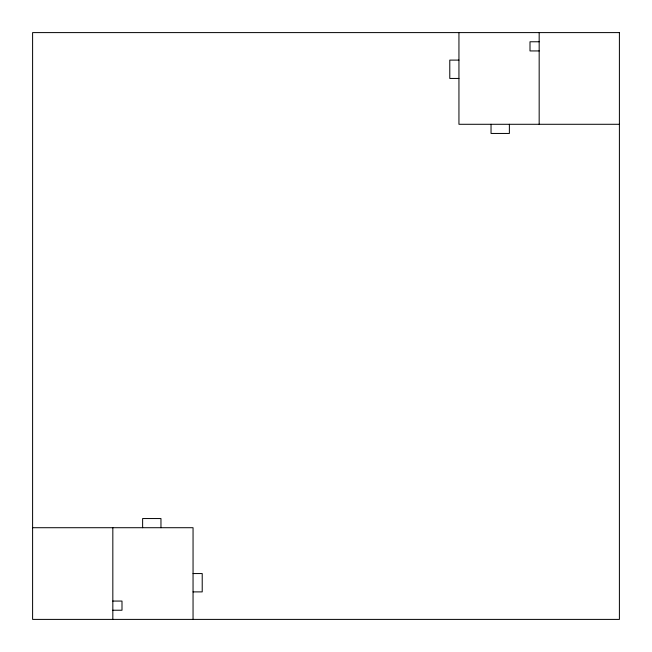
<?xml version="1.0" encoding="UTF-8"?>
<svg xmlns="http://www.w3.org/2000/svg" width="652" height="652" viewBox="0 0 652 652"><rect width="100%" height="100%" fill="white"/><g stroke="black" fill="none" stroke-linecap="round" stroke-linejoin="round"><path stroke-width="0.98" d="M539.171 41.769L530.003 41.769L530.003 50.938L539.171 50.938M458.943 60.106L449.782 60.106L449.782 78.444L458.943 78.444M619.4 124.287L458.943 124.287L458.943 32.6M32.6 527.712L193.057 527.712L193.049 619.4M193.049 573.556L202.218 573.556L202.218 591.894L193.049 591.894M112.829 601.062L121.997 601.062L121.997 610.231L112.829 610.231M539.171 32.6L539.171 124.287M509.375 124.287L509.375 133.456L491.037 133.456L491.037 124.287M160.962 527.712L160.962 518.544L142.625 518.544L142.625 527.712M112.829 527.712L112.829 619.4M619.4 32.6L32.6 32.6L32.6 619.4L619.4 619.4L619.4 32.6"/></g></svg>
